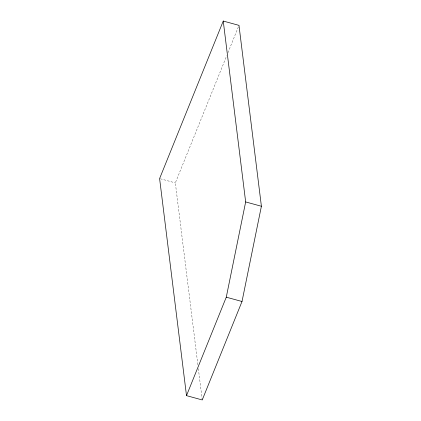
<?xml version="1.0" encoding="UTF-8"?>
<svg xmlns="http://www.w3.org/2000/svg" width="421" height="421" viewBox="0 0 421 421"><rect width="100%" height="100%" fill="white"/><g stroke="black" fill="none" stroke-linecap="round" stroke-linejoin="round"><path stroke-width="0.32" stroke-dasharray="2.1 1.58" d="M197.875 364.749L175.341 182.888L226.698 55.777M227.929 52.736L238.986 25.365M160.233 178.741L175.341 182.888M198.359 368.659L202.238 399.95"/><path stroke-width="0.63" d="M186.498 395.635L226.277 297.184L245.659 201.938L223.246 21.05L238.986 25.365L261.399 206.253L242.012 301.499L202.238 399.95L186.498 395.635L159.601 178.572L223.246 21.05M245.659 201.938L261.399 206.253M226.277 297.184L242.012 301.499"/></g></svg>
